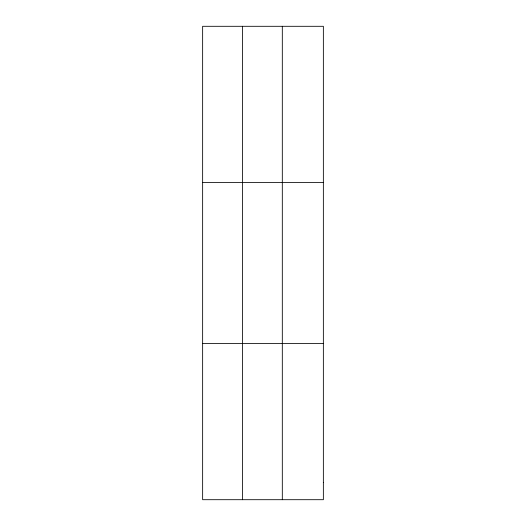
<?xml version="1.0" encoding="UTF-8"?>
<svg xmlns="http://www.w3.org/2000/svg" width="526" height="526" viewBox="0 0 526 526"><rect width="100%" height="100%" fill="white"/><g stroke="black" fill="none" stroke-linecap="round" stroke-linejoin="round"><path stroke-width="0.79" d="M242.479 499.7L242.479 26.3M282.311 499.7L282.311 26.3M202.641 182.522L323.358 182.522M202.641 343.478L323.358 343.478M323.358 482.342L323.358 499.7L202.641 499.7L202.641 26.3L323.358 26.3L323.358 482.342"/></g></svg>
